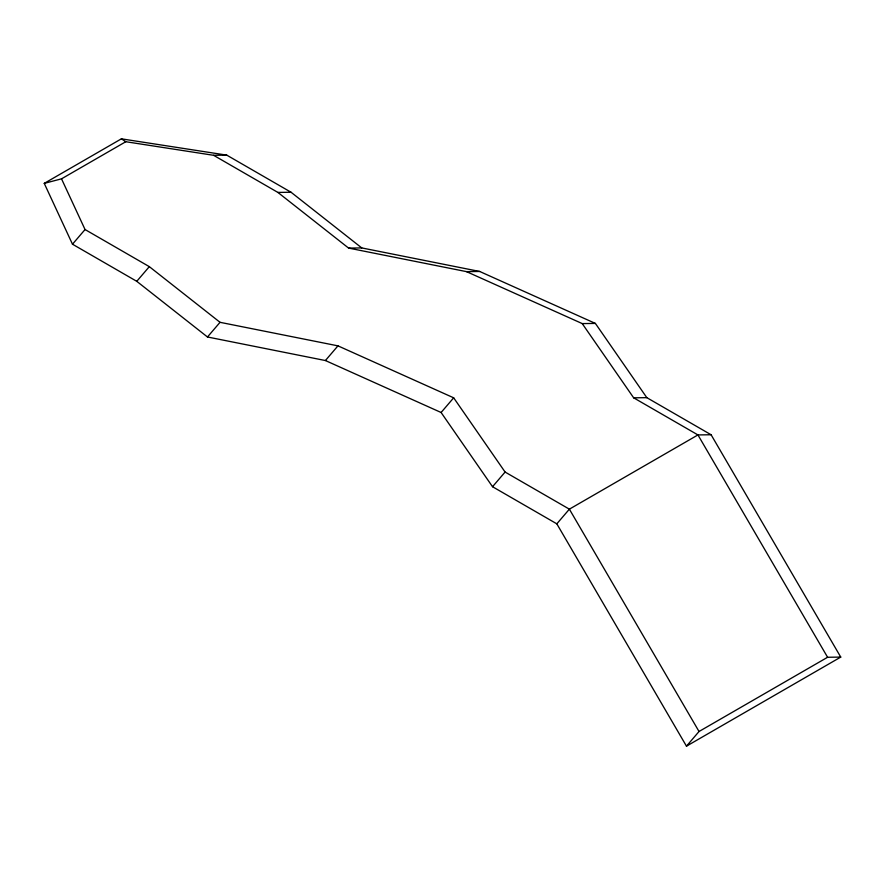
<?xml version="1.0" encoding="UTF-8"?>
<svg xmlns="http://www.w3.org/2000/svg" width="885" height="885" viewBox="0 0 885 885"><rect width="100%" height="100%" fill="white"/><g stroke="black" fill="none" stroke-linecap="round" stroke-linejoin="round"><path stroke-width="1.33" d="M72.481 244.205L85.048 229.536L61.519 178.836L44.25 183.372L72.481 244.205L136.766 281.319L207.477 336.986L325.403 360.538L441.106 412.498L492.536 486.717L556.82 523.832L686.472 746.166L840.75 657.09L711.097 434.756L646.813 397.653L595.384 323.423L479.681 271.463L361.755 247.922L348.601 248.088L277.89 192.421L213.606 155.306L125.803 141.722L121.389 138.834L44.25 183.372M136.766 281.319L149.322 266.65L220.033 322.317L337.959 345.858L453.673 397.819L505.092 472.048L569.376 509.163L699.028 731.497L686.472 746.166M207.477 336.986L220.033 322.317M325.403 360.538L337.959 345.858M441.106 412.498L453.673 397.819M492.536 486.717L505.092 472.048M556.82 523.832L569.376 509.163L697.944 434.933L711.097 434.756M61.519 178.836L125.803 141.722M699.028 731.497L827.597 657.267L840.75 657.09M213.606 155.306L226.759 155.129L291.043 192.244L361.755 247.922M277.89 192.421L291.043 192.244M348.601 248.088L466.528 271.64L479.681 271.463M466.528 271.64L582.23 323.589L595.384 323.423M582.23 323.589L633.66 397.819L646.813 397.653M121.389 138.834L226.759 155.129M633.66 397.819L697.944 434.933L827.597 657.267M85.048 229.536L149.322 266.65"/></g></svg>
